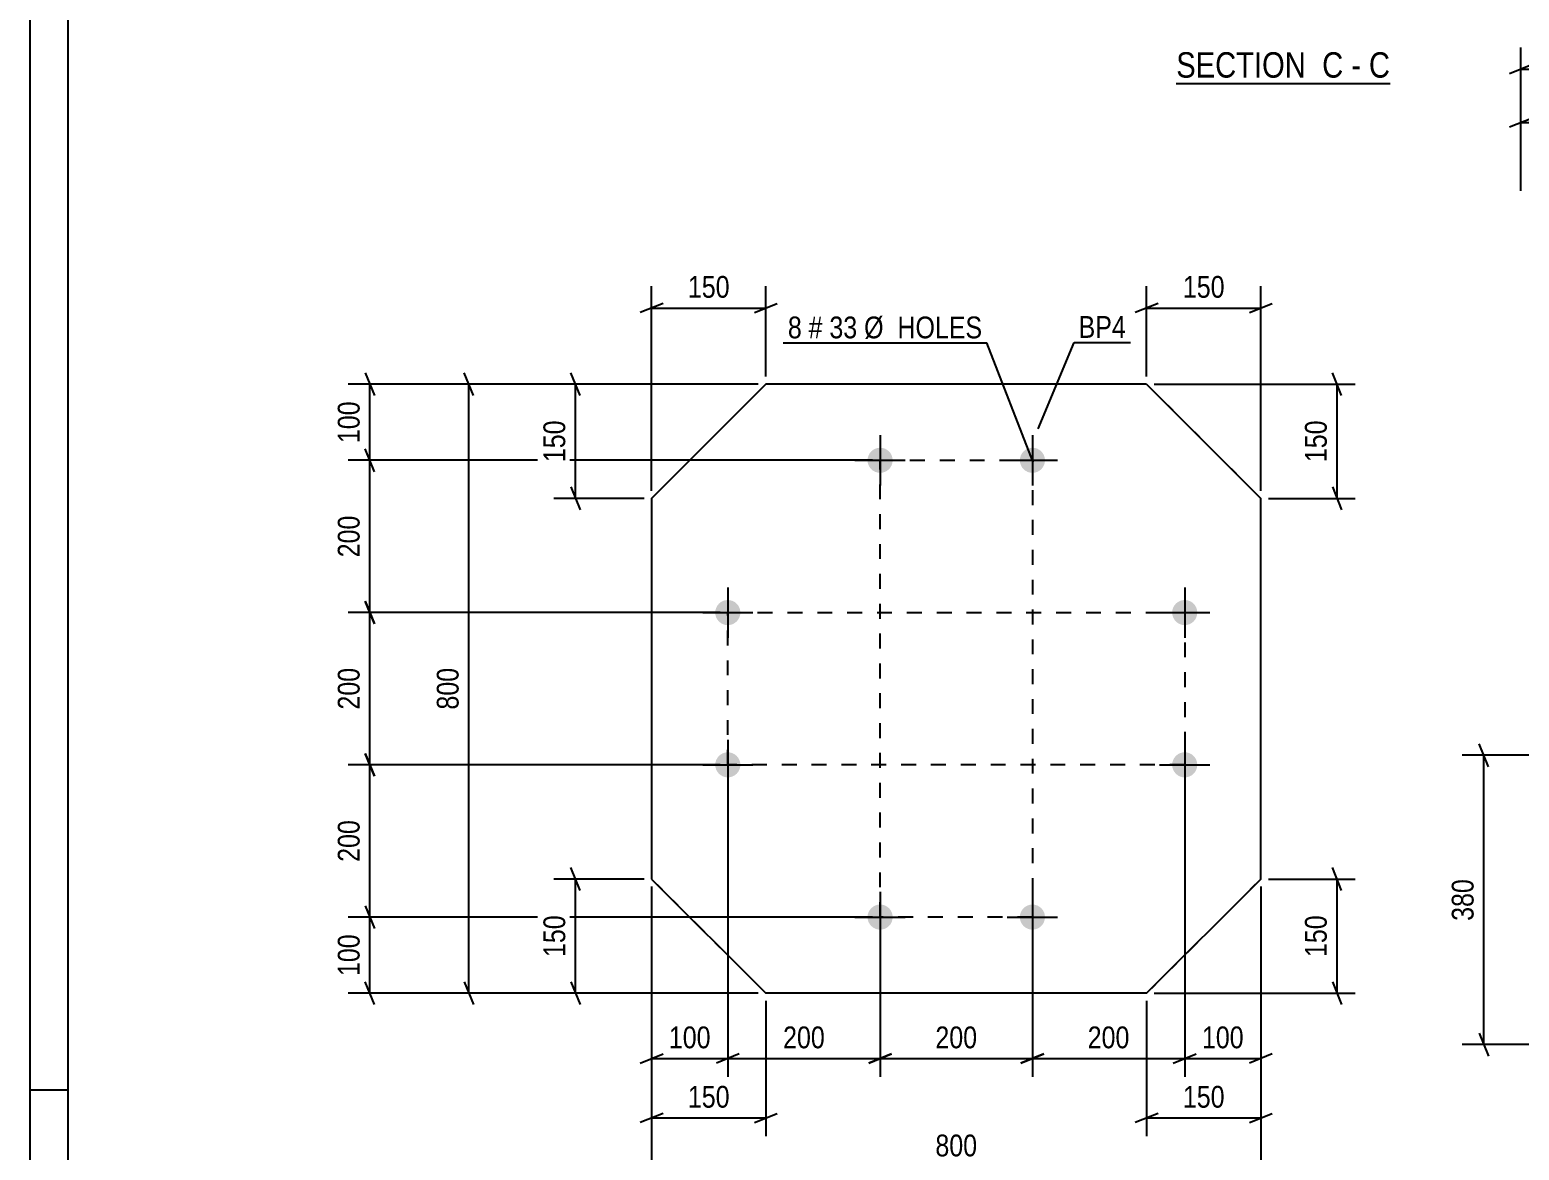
# Model space of a CAD drawing. Header units: millimetres. Extents: x 0 to 1189, y 0 to 841.
# Drawn here: x 0 to 195.6, y 141.1 to 288.3 of the extents above; entities that cross this region are included whole.
import ezdxf

# ---------------------------------------------------------------- set-up
doc = ezdxf.new("R2010")
doc.units = ezdxf.units.MM
doc.linetypes.add('DXK_LINE_DOT2', pattern=[3.9198, 1.9599, -1.9599])
doc.styles.add('Arial Narrow', font='ARIALN.TTF', dxfattribs={"height": 0.2})

# ---------------------------------------------------------------- blocks, each defined once
blk = doc.blocks.new('Unknown-285407614-1132')
at = {"color": 5, "linetype": 'Continuous'}
for p, q in [((0, 841), (0, 0)), ((5, 836), (5, 5)), ((5, 149), (0, 149))]:
    blk.add_line(p, q, dxfattribs=at)
blk = doc.blocks.new('Unknown-285407614-14 - 3128')
at = {"color": 6, "linetype": 'Continuous'}
blk.add_line((150.55, 281.24), (178.62, 281.24), dxfattribs=at)
at = {"color": 0, "linetype": 'Continuous'}
for points in [[(168.66, 281.99), (168.66, 285.49), (150.55, 285.49), (150.55, 281.99)], [(172.47, 281.99), (172.47, 285.49), (169.71, 285.49), (169.71, 281.99)], [(174.8, 281.99), (174.8, 285.49), (173.52, 285.49), (173.52, 281.99)], [(178.62, 281.99), (178.62, 285.49), (175.85, 285.49), (175.85, 281.99)]]:
    blk.add_wipeout(points, dxfattribs=at)
at = {"color": 7, "linetype": 'Continuous', "style": 'Arial Narrow'}
for s, p in [('SECTION ', (150.55, 281.99)), ('C', (169.71, 281.99)), ('C', (175.85, 281.99)), ('-', (173.52, 281.99))]:
    blk.add_text(s, height=3.34, dxfattribs=at).set_placement(p)
blk = doc.blocks.new('Bolt-285407614-6454 - 6420')
at = {"linetype": 'Continuous'}
for points in [[(111.66, 233.38, -1), (111.66, 230.08, -1)], [(131.66, 233.38, -1), (131.66, 230.08, -1)], [(91.66, 213.38, -1), (91.66, 210.08, -1)], [(151.66, 213.38, -1), (151.66, 210.08, -1)], [(91.66, 193.38, -1), (91.66, 190.08, -1)], [(151.66, 193.38, -1), (151.66, 190.08, -1)], [(111.66, 173.38, -1), (111.66, 170.08, -1)], [(131.66, 173.38, -1), (131.66, 170.08, -1)]]:
    blk.add_hatch(color=1, dxfattribs=at).paths.add_polyline_path(points)
at = {"color": 1, "linetype": 'Continuous'}
for p, q in [((111.66, 235.03), (111.66, 228.43)), ((131.66, 235.03), (131.66, 228.43)), ((108.36, 231.73), (114.96, 231.73)), ((128.36, 231.73), (134.96, 231.73)), ((91.66, 215.03), (91.66, 208.43)), ((151.66, 215.03), (151.66, 208.43)), ((88.36, 211.73), (94.96, 211.73)), ((148.36, 211.73), (154.96, 211.73)), ((91.66, 195.03), (91.66, 188.43)), ((151.66, 195.03), (151.66, 188.43)), ((88.36, 191.73), (94.96, 191.73)), ((148.36, 191.73), (154.96, 191.73)), ((111.66, 175.03), (111.66, 168.43)), ((131.66, 175.03), (131.66, 168.43)), ((108.36, 171.73), (114.96, 171.73)), ((128.36, 171.73), (134.96, 171.73))]:
    blk.add_line(p, q, dxfattribs=at)
blk = doc.blocks.new('Part-285407614-6459 - 6420')
at = {"color": 2, "linetype": 'Continuous'}
for p, q in [((96.66, 241.73), (81.66, 226.73)), ((146.66, 241.73), (96.66, 241.73)), ((146.66, 241.73), (161.66, 226.73)), ((81.66, 226.73), (81.66, 176.73)), ((161.66, 176.73), (161.66, 226.73)), ((81.66, 176.73), (96.66, 161.73)), ((146.66, 161.73), (161.66, 176.73)), ((146.66, 161.73), (96.66, 161.73)), ((146.66, 161.73), (146.66, 161.73))]:
    blk.add_line(p, q, dxfattribs=at)
at = {"color": 7, "linetype": 'DXK_LINE_DOT2'}
for p, q in [((81.66, 226.73), (96.66, 241.73)), ((146.66, 241.73), (161.66, 226.73)), ((161.66, 226.73), (161.66, 226.73)), ((81.66, 176.73), (96.66, 161.73)), ((161.66, 176.73), (146.66, 161.73)), ((146.66, 161.73), (146.66, 161.73))]:
    blk.add_line(p, q, dxfattribs=at)
blk = doc.blocks.new('Rectangle-285407614-6696 - 6420')
at = {"color": 1, "linetype": 'DXK_LINE_DOT2'}
blk.add_lwpolyline([(111.66, 231.73), (131.66, 231.73), (131.66, 171.73), (111.66, 171.73), (111.66, 231.73)], close=True, dxfattribs=at)
blk = doc.blocks.new('Rectangle-285407614-6686 - 6420')
at = {"color": 1, "linetype": 'DXK_LINE_DOT2'}
blk.add_lwpolyline([(91.66, 211.73), (151.66, 211.73), (151.66, 191.73), (91.66, 191.73), (91.66, 211.73)], close=True, dxfattribs=at)
blk = doc.blocks.new('StraightDimension-285407614-35892 - 6420')
at = {"color": 7, "linetype": 'Continuous'}
for p, q in [((90.66, 191.73), (41.81, 191.73)), ((45.26, 190.23), (44.06, 193.23)), ((44.66, 171.73), (44.66, 191.73)), ((44.06, 173.23), (45.26, 170.23)), ((110.66, 171.73), (41.81, 171.73))]:
    blk.add_line(p, q, dxfattribs=at)
at = {"color": 0}
blk.add_wipeout([(43.91, 185.07), (39.71, 185.07), (39.71, 178.39), (43.91, 178.39)], dxfattribs=at)
at = {"color": 3, "style": 'Arial Narrow'}
blk.add_text('200', height=2.863, rotation=90.0002, dxfattribs=at).set_placement((43.31, 178.99))
blk = doc.blocks.new('StraightDimension-285407614-6615 - 6420')
at = {"color": 7, "linetype": 'Continuous'}
for p, q in [((81.66, 175.73), (81.66, 142.95)), ((96.66, 160.73), (96.66, 142.95)), ((83.16, 145.95), (80.16, 144.75)), ((81.66, 145.35), (96.66, 145.35)), ((95.16, 144.75), (98.16, 145.95))]:
    blk.add_line(p, q, dxfattribs=at)
at = {"color": 0}
blk.add_wipeout([(92.51, 146.1), (92.51, 150.3), (85.82, 150.3), (85.82, 146.1)], dxfattribs=at)
at = {"color": 3, "style": 'Arial Narrow'}
blk.add_text('150', height=2.863, dxfattribs=at).set_placement((86.42, 146.7))
blk = doc.blocks.new('StraightDimension-285407614-6466 - 6420')
at = {"color": 7, "linetype": 'Continuous'}
for p, q in [((58.26, 240.23), (57.06, 243.23)), ((95.66, 241.73), (54.81, 241.73)), ((57.66, 161.73), (57.66, 241.73)), ((57.06, 163.23), (58.26, 160.23)), ((95.66, 161.73), (54.81, 161.73))]:
    blk.add_line(p, q, dxfattribs=at)
at = {"color": 0}
blk.add_wipeout([(56.91, 205.07), (52.71, 205.07), (52.71, 198.39), (56.91, 198.39)], dxfattribs=at)
at = {"color": 3, "style": 'Arial Narrow'}
blk.add_text('800', height=2.863, rotation=90.0002, dxfattribs=at).set_placement((56.31, 198.99))
blk = doc.blocks.new('StraightDimension-285407614-35952 - 6420')
at = {"color": 7, "linetype": 'Continuous'}
for p, q in [((111.66, 170.73), (111.66, 150.75)), ((131.66, 170.73), (131.66, 150.75)), ((113.16, 153.75), (110.16, 152.55)), ((111.66, 153.15), (131.66, 153.15)), ((130.16, 152.55), (133.16, 153.75))]:
    blk.add_line(p, q, dxfattribs=at)
at = {"color": 0}
blk.add_wipeout([(125.01, 153.9), (125.01, 158.1), (118.32, 158.1), (118.32, 153.9)], dxfattribs=at)
at = {"color": 3, "style": 'Arial Narrow'}
blk.add_text('200', height=2.863, dxfattribs=at).set_placement((118.92, 154.5))
blk = doc.blocks.new('StraightDimension-285407614-6651 - 6420')
at = {"color": 7, "linetype": 'Continuous'}
for p, q in [((81.66, 227.73), (81.66, 254.58)), ((96.66, 242.73), (96.66, 254.58)), ((83.16, 252.33), (80.16, 251.13)), ((95.16, 251.13), (98.16, 252.33)), ((81.66, 251.73), (96.66, 251.73))]:
    blk.add_line(p, q, dxfattribs=at)
at = {"color": 0}
blk.add_wipeout([(92.51, 252.48), (92.51, 256.68), (85.82, 256.68), (85.82, 252.48)], dxfattribs=at)
at = {"color": 3, "style": 'Arial Narrow'}
blk.add_text('150', height=2.863, dxfattribs=at).set_placement((86.42, 253.08))
blk = doc.blocks.new('StraightDimension-285407614-6477 - 6420')
at = {"color": 7, "linetype": 'Continuous'}
for p, q in [((44.06, 243.23), (45.26, 240.23)), ((95.66, 241.73), (41.81, 241.73)), ((44.66, 231.73), (44.66, 241.73)), ((45.26, 230.23), (44.06, 233.23)), ((110.66, 231.73), (41.81, 231.73))]:
    blk.add_line(p, q, dxfattribs=at)
at = {"color": 0}
blk.add_wipeout([(43.91, 240.07), (39.71, 240.07), (39.71, 233.39), (43.91, 233.39)], dxfattribs=at)
at = {"color": 3, "style": 'Arial Narrow'}
blk.add_text('100', height=2.863, rotation=90.0002, dxfattribs=at).set_placement((43.31, 233.99))
blk = doc.blocks.new('StraightDimension-285407614-6493 - 6420')
at = {"color": 7, "linetype": 'Continuous'}
for p, q in [((44.06, 173.23), (45.26, 170.23)), ((110.66, 171.73), (41.81, 171.73)), ((44.66, 161.73), (44.66, 171.73)), ((45.26, 160.23), (44.06, 163.23)), ((95.66, 161.73), (41.81, 161.73))]:
    blk.add_line(p, q, dxfattribs=at)
at = {"color": 0}
blk.add_wipeout([(43.91, 170.07), (39.71, 170.07), (39.71, 163.39), (43.91, 163.39)], dxfattribs=at)
at = {"color": 3, "style": 'Arial Narrow'}
blk.add_text('100', height=2.863, rotation=90.0002, dxfattribs=at).set_placement((43.31, 163.99))
blk = doc.blocks.new('StraightDimension-285407614-6504 - 6420')
at = {"color": 7, "linetype": 'Continuous'}
for p, q in [((81.66, 175.73), (81.66, 136.55)), ((161.66, 175.73), (161.66, 136.55)), ((83.16, 139.55), (80.16, 138.35)), ((81.66, 138.95), (161.66, 138.95)), ((160.16, 138.35), (163.16, 139.55))]:
    blk.add_line(p, q, dxfattribs=at)
at = {"color": 0}
blk.add_wipeout([(125.01, 139.7), (125.01, 143.9), (118.32, 143.9), (118.32, 139.7)], dxfattribs=at)
at = {"color": 3, "style": 'Arial Narrow'}
blk.add_text('800', height=2.863, dxfattribs=at).set_placement((118.92, 140.3))
blk = doc.blocks.new('StraightDimension-285407614-6579 - 6420')
at = {"color": 7, "linetype": 'Continuous'}
for p, q in [((172.26, 175.23), (171.06, 178.23)), ((162.66, 176.73), (174.06, 176.73)), ((171.66, 161.73), (171.66, 176.73)), ((171.06, 163.23), (172.26, 160.23)), ((147.66, 161.73), (174.06, 161.73))]:
    blk.add_line(p, q, dxfattribs=at)
at = {"color": 0}
blk.add_wipeout([(170.91, 172.57), (166.71, 172.57), (166.71, 165.89), (170.91, 165.89)], dxfattribs=at)
at = {"color": 3, "style": 'Arial Narrow'}
blk.add_text('150', height=2.863, rotation=90.0002, dxfattribs=at).set_placement((170.31, 166.49))
blk = doc.blocks.new('StraightDimension-285407614-6515 - 6420')
at = {"color": 7, "linetype": 'Continuous'}
for p, q in [((91.66, 190.73), (91.66, 150.75)), ((81.66, 175.73), (81.66, 150.75)), ((80.16, 152.55), (83.16, 153.75)), ((81.66, 153.15), (91.66, 153.15)), ((93.16, 153.75), (90.16, 152.55))]:
    blk.add_line(p, q, dxfattribs=at)
at = {"color": 0}
blk.add_wipeout([(90.01, 153.9), (90.01, 158.1), (83.32, 158.1), (83.32, 153.9)], dxfattribs=at)
at = {"color": 3, "style": 'Arial Narrow'}
blk.add_text('100', height=2.863, dxfattribs=at).set_placement((83.92, 154.5))
blk = doc.blocks.new('StraightDimension-285407614-35896 - 6420')
at = {"color": 7, "linetype": 'Continuous'}
for p, q in [((45.26, 230.23), (44.06, 233.23)), ((110.66, 231.73), (41.81, 231.73)), ((44.66, 211.73), (44.66, 231.73)), ((44.06, 213.23), (45.26, 210.23)), ((90.66, 211.73), (41.81, 211.73))]:
    blk.add_line(p, q, dxfattribs=at)
at = {"color": 0}
blk.add_wipeout([(43.91, 225.07), (39.71, 225.07), (39.71, 218.39), (43.91, 218.39)], dxfattribs=at)
at = {"color": 3, "style": 'Arial Narrow'}
blk.add_text('200', height=2.863, rotation=90.0002, dxfattribs=at).set_placement((43.31, 218.99))
blk = doc.blocks.new('StraightDimension-285407614-6531 - 6420')
at = {"color": 7, "linetype": 'Continuous'}
for p, q in [((151.66, 190.73), (151.66, 150.75)), ((161.66, 175.73), (161.66, 150.75)), ((150.16, 152.55), (153.16, 153.75)), ((151.66, 153.15), (161.66, 153.15)), ((163.16, 153.75), (160.16, 152.55))]:
    blk.add_line(p, q, dxfattribs=at)
at = {"color": 0}
blk.add_wipeout([(160.01, 153.9), (160.01, 158.1), (153.32, 158.1), (153.32, 153.9)], dxfattribs=at)
at = {"color": 3, "style": 'Arial Narrow'}
blk.add_text('100', height=2.863, dxfattribs=at).set_placement((153.92, 154.5))
blk = doc.blocks.new('StraightDimension-285407614-6542 - 6420')
at = {"color": 7, "linetype": 'Continuous'}
for p, q in [((72.26, 175.23), (71.06, 178.23)), ((80.66, 176.73), (68.81, 176.73)), ((71.66, 161.73), (71.66, 176.73)), ((71.06, 163.23), (72.26, 160.23)), ((95.66, 161.73), (68.81, 161.73))]:
    blk.add_line(p, q, dxfattribs=at)
at = {"color": 0}
blk.add_wipeout([(70.91, 172.57), (66.71, 172.57), (66.71, 165.89), (70.91, 165.89)], dxfattribs=at)
at = {"color": 3, "style": 'Arial Narrow'}
blk.add_text('150', height=2.863, rotation=90.0002, dxfattribs=at).set_placement((70.31, 166.49))
blk = doc.blocks.new('StraightDimension-285407614-6560 - 6420')
at = {"color": 7, "linetype": 'Continuous'}
for p, q in [((72.26, 240.23), (71.06, 243.23)), ((95.66, 241.73), (68.81, 241.73)), ((71.66, 226.73), (71.66, 241.73)), ((71.06, 228.23), (72.26, 225.23)), ((80.66, 226.73), (68.81, 226.73))]:
    blk.add_line(p, q, dxfattribs=at)
at = {"color": 0}
blk.add_wipeout([(70.91, 237.57), (66.71, 237.57), (66.71, 230.89), (70.91, 230.89)], dxfattribs=at)
at = {"color": 3, "style": 'Arial Narrow'}
blk.add_text('150', height=2.863, rotation=90.0002, dxfattribs=at).set_placement((70.31, 231.49))
blk = doc.blocks.new('StraightDimension-285407614-6597 - 6420')
at = {"color": 7, "linetype": 'Continuous'}
for p, q in [((172.26, 240.23), (171.06, 243.23)), ((147.66, 241.73), (174.06, 241.73)), ((171.66, 226.73), (171.66, 241.73)), ((171.06, 228.23), (172.26, 225.23)), ((162.66, 226.73), (174.06, 226.73))]:
    blk.add_line(p, q, dxfattribs=at)
at = {"color": 0}
blk.add_wipeout([(170.91, 237.57), (166.71, 237.57), (166.71, 230.89), (170.91, 230.89)], dxfattribs=at)
at = {"color": 3, "style": 'Arial Narrow'}
blk.add_text('150', height=2.863, rotation=90.0002, dxfattribs=at).set_placement((170.31, 231.49))
blk = doc.blocks.new('StraightDimension-285407614-35950 - 6420')
at = {"color": 7, "linetype": 'Continuous'}
for p, q in [((91.66, 190.73), (91.66, 150.75)), ((111.66, 170.73), (111.66, 150.75)), ((93.16, 153.75), (90.16, 152.55)), ((91.66, 153.15), (111.66, 153.15)), ((110.16, 152.55), (113.16, 153.75))]:
    blk.add_line(p, q, dxfattribs=at)
at = {"color": 0}
blk.add_wipeout([(105.01, 153.9), (105.01, 158.1), (98.32, 158.1), (98.32, 153.9)], dxfattribs=at)
at = {"color": 3, "style": 'Arial Narrow'}
blk.add_text('200', height=2.863, dxfattribs=at).set_placement((98.92, 154.5))
blk = doc.blocks.new('StraightDimension-285407614-6633 - 6420')
at = {"color": 7, "linetype": 'Continuous'}
for p, q in [((161.66, 175.73), (161.66, 142.95)), ((146.66, 160.73), (146.66, 142.95)), ((148.16, 145.95), (145.16, 144.75)), ((146.66, 145.35), (161.66, 145.35)), ((160.16, 144.75), (163.16, 145.95))]:
    blk.add_line(p, q, dxfattribs=at)
at = {"color": 0}
blk.add_wipeout([(157.51, 146.1), (157.51, 150.3), (150.82, 150.3), (150.82, 146.1)], dxfattribs=at)
at = {"color": 3, "style": 'Arial Narrow'}
blk.add_text('150', height=2.863, dxfattribs=at).set_placement((151.42, 146.7))
blk = doc.blocks.new('StraightDimension-285407614-6669 - 6420')
at = {"color": 7, "linetype": 'Continuous'}
for p, q in [((146.66, 242.73), (146.66, 254.58)), ((161.66, 227.73), (161.66, 254.58)), ((148.16, 252.33), (145.16, 251.13)), ((160.16, 251.13), (163.16, 252.33)), ((146.66, 251.73), (161.66, 251.73))]:
    blk.add_line(p, q, dxfattribs=at)
at = {"color": 0}
blk.add_wipeout([(157.51, 252.48), (157.51, 256.68), (150.82, 256.68), (150.82, 252.48)], dxfattribs=at)
at = {"color": 3, "style": 'Arial Narrow'}
blk.add_text('150', height=2.863, dxfattribs=at).set_placement((151.42, 253.08))
blk = doc.blocks.new('StraightDimension-285407614-35894 - 6420')
at = {"color": 7, "linetype": 'Continuous'}
for p, q in [((45.26, 210.23), (44.06, 213.23)), ((90.66, 211.73), (41.81, 211.73)), ((44.66, 191.73), (44.66, 211.73)), ((90.66, 191.73), (41.81, 191.73)), ((44.06, 193.23), (45.26, 190.23))]:
    blk.add_line(p, q, dxfattribs=at)
at = {"color": 0}
blk.add_wipeout([(43.91, 205.07), (39.71, 205.07), (39.71, 198.39), (43.91, 198.39)], dxfattribs=at)
at = {"color": 3, "style": 'Arial Narrow'}
blk.add_text('200', height=2.863, rotation=90.0002, dxfattribs=at).set_placement((43.31, 198.99))
blk = doc.blocks.new('StraightDimension-285407614-35954 - 6420')
at = {"color": 7, "linetype": 'Continuous'}
for p, q in [((151.66, 190.73), (151.66, 150.75)), ((131.66, 170.73), (131.66, 150.75)), ((133.16, 153.75), (130.16, 152.55)), ((131.66, 153.15), (151.66, 153.15)), ((150.16, 152.55), (153.16, 153.75))]:
    blk.add_line(p, q, dxfattribs=at)
at = {"color": 0}
blk.add_wipeout([(145.01, 153.9), (145.01, 158.1), (138.32, 158.1), (138.32, 153.9)], dxfattribs=at)
at = {"color": 3, "style": 'Arial Narrow'}
blk.add_text('200', height=2.863, dxfattribs=at).set_placement((138.92, 154.5))
blk = doc.blocks.new('StraightDimension-285407614-7002 - 6925')
at = {"color": 7, "linetype": 'Continuous'}
for p, q in [((191.54, 191.48), (190.34, 194.48)), ((208.48, 192.98), (188.09, 192.98)), ((190.94, 154.98), (190.94, 192.98)), ((190.34, 156.48), (191.54, 153.48)), ((208.48, 154.98), (188.09, 154.98))]:
    blk.add_line(p, q, dxfattribs=at)
at = {"color": 0}
blk.add_wipeout([(190.19, 177.33), (185.99, 177.33), (185.99, 170.64), (190.19, 170.64)], dxfattribs=at)
at = {"color": 3, "style": 'Arial Narrow'}
blk.add_text('380', height=2.863, rotation=90.0002, dxfattribs=at).set_placement((189.59, 171.24))
blk = doc.blocks.new('StraightDimension-285407614-7816 - 7775')
at = {"color": 7, "linetype": 'Continuous'}
for p, q in [((195.81, 267.11), (195.81, 285.96)), ((249.81, 267.11), (249.81, 285.96)), ((197.31, 283.71), (194.31, 282.51)), ((248.31, 282.51), (251.31, 283.71)), ((195.81, 283.11), (249.81, 283.11))]:
    blk.add_line(p, q, dxfattribs=at)
at = {"color": 0}
blk.add_wipeout([(226.15, 283.86), (226.15, 288.06), (219.46, 288.06), (219.46, 283.86)], dxfattribs=at)
at = {"color": 3, "style": 'Arial Narrow'}
blk.add_text('540', height=2.863, dxfattribs=at).set_placement((220.06, 284.46))
blk = doc.blocks.new('StraightDimension-285407614-7827 - 7775')
at = {"color": 7, "linetype": 'Continuous'}
for p, q in [((195.81, 267.11), (195.81, 278.96)), ((202.81, 260.11), (202.81, 278.96)), ((194.31, 275.51), (197.31, 276.71)), ((195.81, 276.11), (202.81, 276.11)), ((204.31, 276.71), (201.31, 275.51))]:
    blk.add_line(p, q, dxfattribs=at)
at = {"color": 0}
blk.add_wipeout([(201.73, 276.86), (201.73, 281.06), (196.88, 281.06), (196.88, 276.86)], dxfattribs=at)
at = {"color": 3, "style": 'Arial Narrow'}
blk.add_text('70', height=2.863, dxfattribs=at).set_placement((197.48, 277.46))
blk = doc.blocks.new('Mark-285407614-6455 - 6420')
at = {"color": 0}
blk.add_wipeout([(143.94, 247.81), (143.94, 250.81), (137.72, 250.81), (137.72, 247.81)], dxfattribs=at)
blk.add_wipeout([(143.94, 247.81), (143.94, 250.81), (137.72, 250.81), (137.72, 247.81)], dxfattribs=at)
at = {"color": 30, "linetype": 'Continuous'}
for p, q in [((132.41, 235.87), (137.12, 247.21)), ((137.12, 247.21), (144.54, 247.21))]:
    blk.add_line(p, q, dxfattribs=at)
at = {"color": 3, "style": 'Arial Narrow'}
blk.add_text('BP4', height=2.863, dxfattribs=at).set_placement((137.72, 247.81))
blk = doc.blocks.new('Mark-285407614-6450 - 6420')
at = {"color": 0}
blk.add_wipeout([(101.38, 247.75), (101.38, 250.75), (99.55, 250.75), (99.55, 247.75)], dxfattribs=at)
blk.add_wipeout([(101.38, 247.75), (101.38, 250.75), (99.55, 250.75), (99.55, 247.75)], dxfattribs=at)
at = {"color": 3, "style": 'Arial Narrow'}
blk.add_text('8', height=2.86, dxfattribs=at).set_placement((99.55, 247.75))
at = {"color": 0}
blk.add_wipeout([(104.1, 247.75), (104.1, 250.75), (102.28, 250.75), (102.28, 247.75)], dxfattribs=at)
blk.add_wipeout([(104.1, 247.75), (104.1, 250.75), (102.28, 250.75), (102.28, 247.75)], dxfattribs=at)
blk.add_wipeout([(108.66, 247.75), (108.66, 250.75), (105, 250.75), (105, 247.75)], dxfattribs=at)
blk.add_wipeout([(108.66, 247.75), (108.66, 250.75), (105, 250.75), (105, 247.75)], dxfattribs=at)
at = {"color": 3, "style": 'Arial Narrow'}
for s, height, p in [('#', 2.86, (102.28, 247.75)), ('33', 2.863, (105, 247.75))]:
    blk.add_text(s, height=height, dxfattribs=at).set_placement(p)
at = {"color": 0}
blk.add_wipeout([(125.09, 247.75), (125.09, 250.75), (109.56, 250.75), (109.56, 247.75)], dxfattribs=at)
blk.add_wipeout([(125.09, 247.75), (125.09, 250.75), (109.56, 250.75), (109.56, 247.75)], dxfattribs=at)
at = {"color": 7, "linetype": 'Continuous'}
for p in [(98.95, 247.15), (131.77, 231.47)]:
    blk.add_line(p, (125.69, 247.15), dxfattribs=at)
at = {"color": 3, "style": 'Arial Narrow'}
blk.add_text('Ø  HOLES', height=2.863, dxfattribs=at).set_placement((109.56, 247.75))

msp = doc.modelspace()

# ---------------------------------------------------------------- block references
for name in ['Unknown-285407614-1132', 'Part-285407614-6459 - 6420', 'Bolt-285407614-6454 - 6420', 'Rectangle-285407614-6696 - 6420', 'Rectangle-285407614-6686 - 6420']:
    msp.add_blockref(name, (0, 0))

# ---------------------------------------------------------------- next in the draw order: block references
for name in ['StraightDimension-285407614-7816 - 7775', 'Unknown-285407614-14 - 3128', 'StraightDimension-285407614-6597 - 6420', 'StraightDimension-285407614-7002 - 6925', 'StraightDimension-285407614-35892 - 6420']:
    msp.add_blockref(name, (0, 0))

# ---------------------------------------------------------------- next in the draw order: block references
for name in ['StraightDimension-285407614-7827 - 7775', 'StraightDimension-285407614-6669 - 6420', 'StraightDimension-285407614-6615 - 6420', 'StraightDimension-285407614-35952 - 6420']:
    msp.add_blockref(name, (0, 0))

# ---------------------------------------------------------------- next in the draw order: block references
for name in ['Mark-285407614-6455 - 6420', 'StraightDimension-285407614-6466 - 6420']:
    msp.add_blockref(name, (0, 0))

# ---------------------------------------------------------------- next in the draw order: block references
for name in ['StraightDimension-285407614-6651 - 6420', 'StraightDimension-285407614-6493 - 6420']:
    msp.add_blockref(name, (0, 0))

# ---------------------------------------------------------------- next in the draw order: block references
for name in ['StraightDimension-285407614-6477 - 6420', 'StraightDimension-285407614-6504 - 6420']:
    msp.add_blockref(name, (0, 0))

# ---------------------------------------------------------------- next in the draw order: block references
for name in ['StraightDimension-285407614-35896 - 6420', 'StraightDimension-285407614-6515 - 6420', 'StraightDimension-285407614-6579 - 6420']:
    msp.add_blockref(name, (0, 0))

# ---------------------------------------------------------------- next in the draw order: block references
for name in ['Mark-285407614-6450 - 6420', 'StraightDimension-285407614-6560 - 6420', 'StraightDimension-285407614-6531 - 6420', 'StraightDimension-285407614-6542 - 6420']:
    msp.add_blockref(name, (0, 0))

# ---------------------------------------------------------------- next in the draw order: block references
for name in ['StraightDimension-285407614-35950 - 6420', 'StraightDimension-285407614-6633 - 6420']:
    msp.add_blockref(name, (0, 0))

# ---------------------------------------------------------------- next in the draw order: block references
for name in ['StraightDimension-285407614-35894 - 6420', 'StraightDimension-285407614-35954 - 6420']:
    msp.add_blockref(name, (0, 0))

doc.saveas('drawing.dxf')
